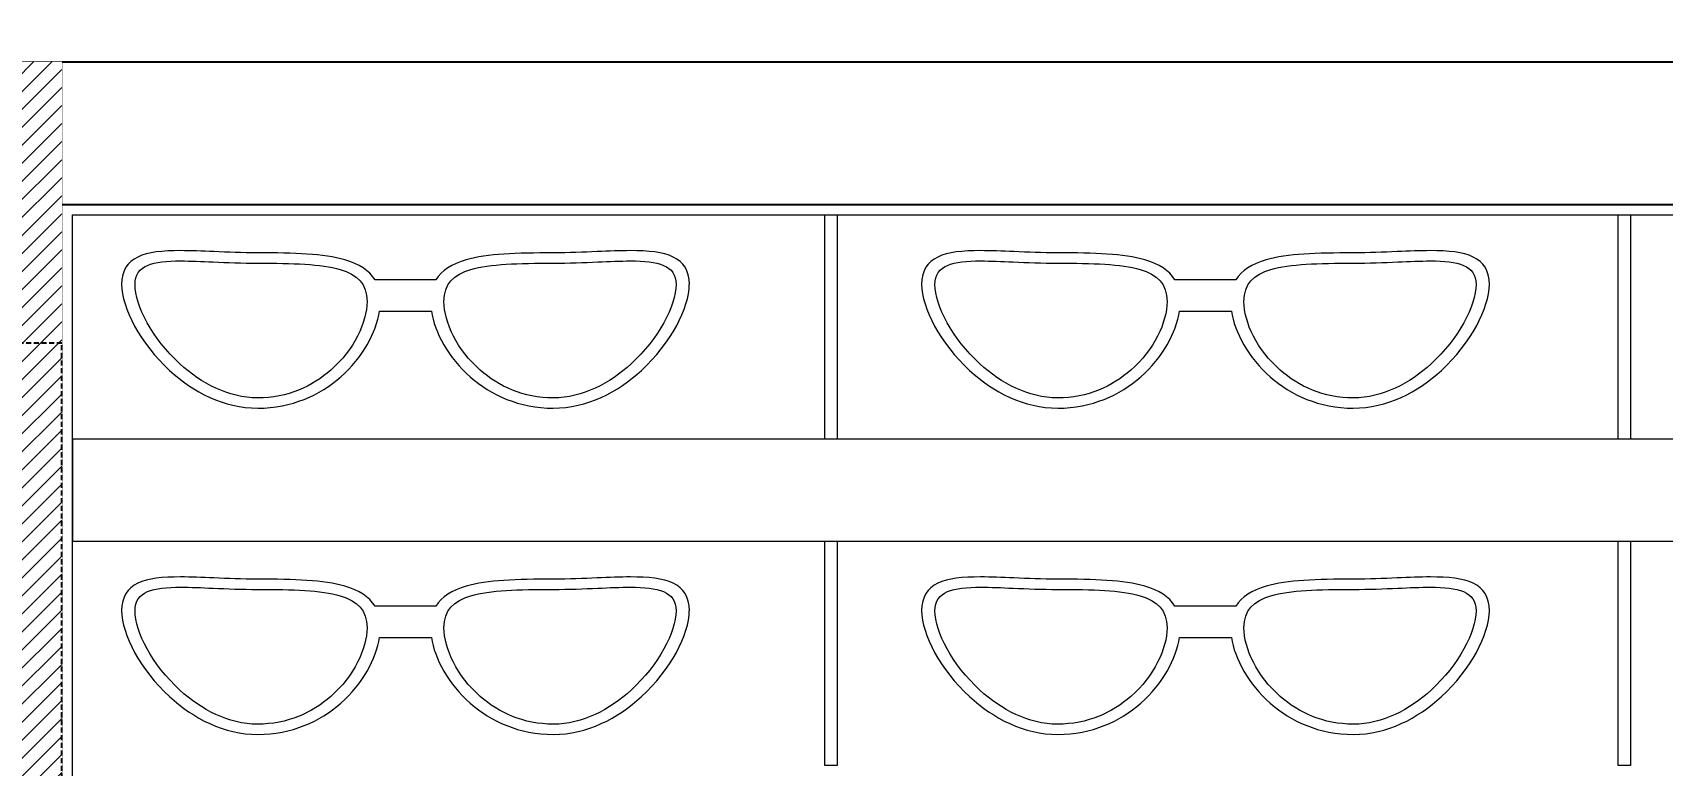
# Model space of a CAD drawing. Header units: millimetres. Extents: x 707 to 3286, y 624 to 1363.
# Drawn here: x 1996.5 to 2395.8, y 876.2 to 1055.9 of the extents above; entities that cross this region are included whole.
import ezdxf

# ---------------------------------------------------------------- set-up
doc = ezdxf.new("R2010")
doc.units = ezdxf.units.MM
doc.set_wipeout_variables(frame=1)
doc.linetypes.add('DASHED', pattern=[0.75, 0.5, -0.25])
doc.linetypes.add('HIDDEN', pattern=[0.375, 0.25, -0.125])
doc.layers.add('HATCH', color=252, linetype='Continuous', lineweight=5)
doc.layers.add('Reference lines', color=252, linetype='Continuous', lineweight=0)
for name, color, linetype in [('Layer 1', 7, 'Continuous'), ('Plywood (Common)', 22, 'Continuous'), ('wood', 49, 'Continuous')]:
    doc.layers.add(name, color=color, linetype=linetype)
doc.styles.add('WOT-PLAN', font='segoeuil.ttf', dxfattribs={"height": 100})
doc.dimstyles.new('WOT - 100', dxfattribs={"dimtxt": 100, "dimasz": 50, "dimexe": 25, "dimexo": 25, "dimgap": 10, "dimtad": 0, "dimdec": 0, "dimzin": 0, "dimdsep": 46, "dimtxsty": 'WOT-PLAN', "dimblk": 'OBLIQUE', "dimcen": 0.09, "dimdle": 25, "dimclrd": 151, "dimclre": 151, "dimclrt": 7, "dimadec": 0, "dimazin": 0, "dimtfac": 1, "dimtdec": 0, "dimtofl": 0, "dimtmove": 0, "dimatfit": 3, "dimldrblk": 'OPEN30', "dimfxl": 100, "dimfxlon": 1, "dimtolj": 1, "dimtzin": 0, "dimlwd": -1, "dimlwe": 5, "dimarcsym": 0})

# ---------------------------------------------------------------- blocks, each defined once
blk = doc.blocks.new('A$C61F578BB')
at = {"layer": 'Layer 1', "color": 252, "lineweight": 5}
for points, knots in [([(1348.21, 346.51, 111), (1348.21, 346.51, 111), (1363.14, 346.51, 111), (1363.14, 346.51, 111), (1363.14, 346.51, 111), (1364.55, 348.87, 111), (1367.07, 350.41, 111), (1370.55, 351.42, 111), (1370.55, 351.42, 111), (1375.7, 352.91, 111), (1382.98, 353.13, 111), (1391.9, 353.13, 111), (1391.9, 353.13, 111), (1391.9, 353.13, 111), (1391.9, 353.14, 111), (1391.9, 353.14, 111), (1391.9, 353.14, 111), (1395.68, 353.14, 111), (1399.29, 353.29, 111), (1402.62, 353.44, 111), (1402.62, 353.44, 111), (1405.57, 353.56, 111), (1408.33, 353.68, 111), (1410.79, 353.68, 111), (1410.79, 353.68, 111), (1419.54, 353.68, 111), (1425.23, 352.28, 111), (1425.23, 345.39, 111), (1425.23, 345.39, 111), (1425.23, 345.39, 111), (1425.22, 345.39, 111), (1425.22, 345.39, 111), (1425.22, 345.39, 111), (1425.22, 339.66, 111), (1420.66, 330.91, 111), (1413.48, 324.33, 111), (1413.48, 324.33, 111), (1407.7, 319.03, 111), (1400.18, 315.06, 111), (1391.9, 315.06, 111), (1391.9, 315.06, 111), (1383.56, 315.06, 111), (1376.63, 318.27, 111), (1371.54, 322.73, 111), (1371.54, 322.73, 111), (1366.17, 327.44, 111), (1362.82, 333.6, 111), (1362.03, 338.87, 111), (1362.03, 338.87, 111), (1362.03, 338.87, 111), (1349.33, 338.87, 111), (1349.33, 338.87, 111), (1349.33, 338.87, 111), (1348.53, 333.6, 111), (1345.2, 327.44, 111), (1339.83, 322.73, 111), (1339.83, 322.73, 111), (1334.74, 318.27, 111), (1327.81, 315.06, 111), (1319.47, 315.06, 111), (1319.47, 315.06, 111), (1311.19, 315.06, 111), (1303.67, 319.03, 111), (1297.88, 324.33, 111), (1297.88, 324.33, 111), (1290.71, 330.91, 111), (1286.14, 339.66, 111), (1286.14, 345.39, 111), (1286.14, 345.39, 111), (1286.14, 345.39, 111), (1286.14, 345.39, 111), (1286.14, 345.39, 111), (1286.14, 345.39, 111), (1286.14, 352.28, 111), (1291.82, 353.68, 111), (1300.58, 353.68, 111), (1300.58, 353.68, 111), (1303.04, 353.68, 111), (1305.8, 353.56, 111), (1308.75, 353.44, 111), (1308.75, 353.44, 111), (1312.08, 353.29, 111), (1315.69, 353.14, 111), (1319.47, 353.14, 111), (1319.47, 353.14, 111), (1328.38, 353.14, 111), (1335.65, 352.92, 111), (1340.81, 351.42, 111), (1340.81, 351.42, 111), (1344.29, 350.41, 111), (1346.8, 348.87, 111), (1348.21, 346.51, 111)], [0, 0, 0, 0, 0.043478, 0.043478, 0.043478, 0.043478, 0.086957, 0.086957, 0.086957, 0.086957, 0.130435, 0.130435, 0.130435, 0.130435, 0.173913, 0.173913, 0.173913, 0.173913, 0.217391, 0.217391, 0.217391, 0.217391, 0.26087, 0.26087, 0.26087, 0.26087, 0.304348, 0.304348, 0.304348, 0.304348, 0.347826, 0.347826, 0.347826, 0.347826, 0.391304, 0.391304, 0.391304, 0.391304, 0.434783, 0.434783, 0.434783, 0.434783, 0.478261, 0.478261, 0.478261, 0.478261, 0.521739, 0.521739, 0.521739, 0.521739, 0.565217, 0.565217, 0.565217, 0.565217, 0.608696, 0.608696, 0.608696, 0.608696, 0.652174, 0.652174, 0.652174, 0.652174, 0.695652, 0.695652, 0.695652, 0.695652, 0.73913, 0.73913, 0.73913, 0.73913, 0.782609, 0.782609, 0.782609, 0.782609, 0.826087, 0.826087, 0.826087, 0.826087, 0.869565, 0.869565, 0.869565, 0.869565, 0.913043, 0.913043, 0.913043, 0.913043, 0.956522, 0.956522, 0.956522, 0.956522, 1, 1, 1, 1]), ([(1544.21, 346.51, 111), (1544.21, 346.51, 111), (1559.14, 346.51, 111), (1559.14, 346.51, 111), (1559.14, 346.51, 111), (1560.56, 348.87, 111), (1563.07, 350.41, 111), (1566.55, 351.42, 111), (1566.55, 351.42, 111), (1571.7, 352.91, 111), (1578.98, 353.13, 111), (1587.9, 353.13, 111), (1587.9, 353.13, 111), (1587.9, 353.13, 111), (1587.9, 353.14, 111), (1587.9, 353.14, 111), (1587.9, 353.14, 111), (1591.68, 353.14, 111), (1595.29, 353.29, 111), (1598.62, 353.44, 111), (1598.62, 353.44, 111), (1601.57, 353.56, 111), (1604.33, 353.68, 111), (1606.79, 353.68, 111), (1606.79, 353.68, 111), (1615.54, 353.68, 111), (1621.23, 352.28, 111), (1621.23, 345.39, 111), (1621.23, 345.39, 111), (1621.23, 345.39, 111), (1621.23, 345.39, 111), (1621.23, 345.39, 111), (1621.23, 345.39, 111), (1621.23, 339.66, 111), (1616.66, 330.91, 111), (1609.48, 324.33, 111), (1609.48, 324.33, 111), (1603.7, 319.03, 111), (1596.18, 315.06, 111), (1587.9, 315.06, 111), (1587.9, 315.06, 111), (1579.56, 315.06, 111), (1572.63, 318.27, 111), (1567.54, 322.73, 111), (1567.54, 322.73, 111), (1562.17, 327.44, 111), (1558.83, 333.6, 111), (1558.03, 338.87, 111), (1558.03, 338.87, 111), (1558.03, 338.87, 111), (1545.33, 338.87, 111), (1545.33, 338.87, 111), (1545.33, 338.87, 111), (1544.53, 333.6, 111), (1541.2, 327.44, 111), (1535.83, 322.73, 111), (1535.83, 322.73, 111), (1530.74, 318.27, 111), (1523.81, 315.06, 111), (1515.47, 315.06, 111), (1515.47, 315.06, 111), (1507.2, 315.06, 111), (1499.67, 319.03, 111), (1493.88, 324.33, 111), (1493.88, 324.33, 111), (1486.71, 330.91, 111), (1482.14, 339.66, 111), (1482.14, 345.39, 111), (1482.14, 345.39, 111), (1482.14, 345.39, 111), (1482.14, 345.39, 111), (1482.14, 345.39, 111), (1482.14, 345.39, 111), (1482.14, 352.28, 111), (1487.83, 353.68, 111), (1496.58, 353.68, 111), (1496.58, 353.68, 111), (1499.04, 353.68, 111), (1501.81, 353.56, 111), (1504.75, 353.44, 111), (1504.75, 353.44, 111), (1508.08, 353.29, 111), (1511.69, 353.14, 111), (1515.47, 353.14, 111), (1515.47, 353.14, 111), (1524.38, 353.14, 111), (1531.66, 352.92, 111), (1536.81, 351.42, 111), (1536.81, 351.42, 111), (1540.29, 350.41, 111), (1542.8, 348.87, 111), (1544.21, 346.51, 111)], [0, 0, 0, 0, 0.043478, 0.043478, 0.043478, 0.043478, 0.086957, 0.086957, 0.086957, 0.086957, 0.130435, 0.130435, 0.130435, 0.130435, 0.173913, 0.173913, 0.173913, 0.173913, 0.217391, 0.217391, 0.217391, 0.217391, 0.26087, 0.26087, 0.26087, 0.26087, 0.304348, 0.304348, 0.304348, 0.304348, 0.347826, 0.347826, 0.347826, 0.347826, 0.391304, 0.391304, 0.391304, 0.391304, 0.434783, 0.434783, 0.434783, 0.434783, 0.478261, 0.478261, 0.478261, 0.478261, 0.521739, 0.521739, 0.521739, 0.521739, 0.565217, 0.565217, 0.565217, 0.565217, 0.608696, 0.608696, 0.608696, 0.608696, 0.652174, 0.652174, 0.652174, 0.652174, 0.695652, 0.695652, 0.695652, 0.695652, 0.73913, 0.73913, 0.73913, 0.73913, 0.782609, 0.782609, 0.782609, 0.782609, 0.826087, 0.826087, 0.826087, 0.826087, 0.869565, 0.869565, 0.869565, 0.869565, 0.913043, 0.913043, 0.913043, 0.913043, 0.956522, 0.956522, 0.956522, 0.956522, 1, 1, 1, 1]), ([(1339.67, 349.07, 111), (1335, 350.42, 111), (1328.05, 350.62, 111), (1319.47, 350.62, 111), (1319.47, 350.62, 111), (1315.66, 350.62, 111), (1311.97, 350.78, 111), (1308.57, 350.92, 111), (1308.57, 350.92, 111), (1305.7, 351.05, 111), (1303.01, 351.16, 111), (1300.58, 351.16, 111), (1300.58, 351.16, 111), (1293.81, 351.16, 111), (1289.41, 350.19, 111), (1289.41, 345.39, 111), (1289.41, 345.39, 111), (1289.41, 345.39, 111), (1289.41, 345.39, 111), (1289.41, 345.39, 111), (1289.41, 345.39, 111), (1289.41, 340.18, 111), (1293.68, 332.1, 111), (1300.39, 325.94, 111), (1300.39, 325.94, 111), (1305.61, 321.16, 111), (1312.29, 317.58, 111), (1319.47, 317.58, 111), (1319.47, 317.58, 111), (1326.76, 317.58, 111), (1332.86, 320.42, 111), (1337.37, 324.38, 111), (1337.37, 324.38, 111), (1343.06, 329.37, 111), (1346.25, 336.08, 111), (1346.25, 341.24, 111), (1346.25, 341.24, 111), (1346.25, 345.53, 111), (1343.9, 347.84, 111), (1339.67, 349.07, 111)], [0, 0, 0, 0, 0.1, 0.1, 0.1, 0.1, 0.2, 0.2, 0.2, 0.2, 0.3, 0.3, 0.3, 0.3, 0.4, 0.4, 0.4, 0.4, 0.5, 0.5, 0.5, 0.5, 0.6, 0.6, 0.6, 0.6, 0.7, 0.7, 0.7, 0.7, 0.8, 0.8, 0.8, 0.8, 0.9, 0.9, 0.9, 0.9, 1, 1, 1, 1]), ([(1391.9, 350.62, 111), (1383.33, 350.62, 111), (1376.38, 350.43, 111), (1371.7, 349.07, 111), (1371.7, 349.07, 111), (1367.47, 347.84, 111), (1365.11, 345.53, 111), (1365.11, 341.24, 111), (1365.11, 341.24, 111), (1365.11, 336.08, 111), (1368.31, 329.37, 111), (1374, 324.38, 111), (1374, 324.38, 111), (1378.51, 320.42, 111), (1384.61, 317.58, 111), (1391.9, 317.58, 111), (1391.9, 317.58, 111), (1399.09, 317.58, 111), (1405.75, 321.16, 111), (1410.97, 325.94, 111), (1410.97, 325.94, 111), (1417.69, 332.1, 111), (1421.96, 340.18, 111), (1421.96, 345.39, 111), (1421.96, 345.39, 111), (1421.96, 345.39, 111), (1421.96, 345.39, 111), (1421.96, 345.39, 111), (1421.96, 345.39, 111), (1421.96, 350.19, 111), (1417.56, 351.16, 111), (1410.79, 351.16, 111), (1410.79, 351.16, 111), (1408.35, 351.16, 111), (1405.66, 351.05, 111), (1402.8, 350.92, 111), (1402.8, 350.92, 111), (1399.39, 350.78, 111), (1395.71, 350.62, 111), (1391.9, 350.62, 111), (1391.9, 350.62, 111), (1391.9, 350.62, 111), (1391.9, 350.62, 111), (1391.9, 350.62, 111)], [0, 0, 0, 0, 0.090909, 0.090909, 0.090909, 0.090909, 0.181818, 0.181818, 0.181818, 0.181818, 0.272727, 0.272727, 0.272727, 0.272727, 0.363636, 0.363636, 0.363636, 0.363636, 0.454545, 0.454545, 0.454545, 0.454545, 0.545455, 0.545455, 0.545455, 0.545455, 0.636364, 0.636364, 0.636364, 0.636364, 0.727273, 0.727273, 0.727273, 0.727273, 0.818182, 0.818182, 0.818182, 0.818182, 0.909091, 0.909091, 0.909091, 0.909091, 1, 1, 1, 1]), ([(1535.67, 349.07, 111), (1531, 350.42, 111), (1524.05, 350.62, 111), (1515.47, 350.62, 111), (1515.47, 350.62, 111), (1511.66, 350.62, 111), (1507.98, 350.78, 111), (1504.57, 350.92, 111), (1504.57, 350.92, 111), (1501.7, 351.05, 111), (1499.01, 351.16, 111), (1496.58, 351.16, 111), (1496.58, 351.16, 111), (1489.81, 351.16, 111), (1485.41, 350.19, 111), (1485.41, 345.39, 111), (1485.41, 345.39, 111), (1485.41, 345.39, 111), (1485.41, 345.39, 111), (1485.41, 345.39, 111), (1485.41, 345.39, 111), (1485.41, 340.18, 111), (1489.69, 332.1, 111), (1496.39, 325.94, 111), (1496.39, 325.94, 111), (1501.61, 321.16, 111), (1508.29, 317.58, 111), (1515.47, 317.58, 111), (1515.47, 317.58, 111), (1522.76, 317.58, 111), (1528.86, 320.42, 111), (1533.38, 324.38, 111), (1533.38, 324.38, 111), (1539.06, 329.37, 111), (1542.26, 336.08, 111), (1542.26, 341.24, 111), (1542.26, 341.24, 111), (1542.26, 345.53, 111), (1539.9, 347.84, 111), (1535.67, 349.07, 111)], [0, 0, 0, 0, 0.1, 0.1, 0.1, 0.1, 0.2, 0.2, 0.2, 0.2, 0.3, 0.3, 0.3, 0.3, 0.4, 0.4, 0.4, 0.4, 0.5, 0.5, 0.5, 0.5, 0.6, 0.6, 0.6, 0.6, 0.7, 0.7, 0.7, 0.7, 0.8, 0.8, 0.8, 0.8, 0.9, 0.9, 0.9, 0.9, 1, 1, 1, 1]), ([(1587.9, 350.62, 111), (1579.33, 350.62, 111), (1572.38, 350.43, 111), (1567.71, 349.07, 111), (1567.71, 349.07, 111), (1563.47, 347.84, 111), (1561.11, 345.53, 111), (1561.11, 341.24, 111), (1561.11, 341.24, 111), (1561.11, 336.08, 111), (1564.31, 329.37, 111), (1570, 324.38, 111), (1570, 324.38, 111), (1574.51, 320.42, 111), (1580.61, 317.58, 111), (1587.9, 317.58, 111), (1587.9, 317.58, 111), (1595.09, 317.58, 111), (1601.75, 321.16, 111), (1606.97, 325.94, 111), (1606.97, 325.94, 111), (1613.69, 332.1, 111), (1617.96, 340.18, 111), (1617.96, 345.39, 111), (1617.96, 345.39, 111), (1617.96, 345.39, 111), (1617.96, 345.39, 111), (1617.96, 345.39, 111), (1617.96, 345.39, 111), (1617.96, 350.19, 111), (1613.56, 351.16, 111), (1606.79, 351.16, 111), (1606.79, 351.16, 111), (1604.35, 351.16, 111), (1601.66, 351.05, 111), (1598.8, 350.92, 111), (1598.8, 350.92, 111), (1595.39, 350.78, 111), (1591.71, 350.62, 111), (1587.9, 350.62, 111), (1587.9, 350.62, 111), (1587.9, 350.62, 111), (1587.9, 350.62, 111), (1587.9, 350.62, 111)], [0, 0, 0, 0, 0.090909, 0.090909, 0.090909, 0.090909, 0.181818, 0.181818, 0.181818, 0.181818, 0.272727, 0.272727, 0.272727, 0.272727, 0.363636, 0.363636, 0.363636, 0.363636, 0.454545, 0.454545, 0.454545, 0.454545, 0.545455, 0.545455, 0.545455, 0.545455, 0.636364, 0.636364, 0.636364, 0.636364, 0.727273, 0.727273, 0.727273, 0.727273, 0.818182, 0.818182, 0.818182, 0.818182, 0.909091, 0.909091, 0.909091, 0.909091, 1, 1, 1, 1]), ([(1348.21, 266.51, 111), (1348.21, 266.51, 111), (1363.14, 266.51, 111), (1363.14, 266.51, 111), (1363.14, 266.51, 111), (1364.55, 268.87, 111), (1367.07, 270.41, 111), (1370.55, 271.42, 111), (1370.55, 271.42, 111), (1375.7, 272.91, 111), (1382.98, 273.13, 111), (1391.9, 273.13, 111), (1391.9, 273.13, 111), (1391.9, 273.13, 111), (1391.9, 273.14, 111), (1391.9, 273.14, 111), (1391.9, 273.14, 111), (1395.68, 273.14, 111), (1399.29, 273.29, 111), (1402.62, 273.44, 111), (1402.62, 273.44, 111), (1405.57, 273.56, 111), (1408.33, 273.68, 111), (1410.79, 273.68, 111), (1410.79, 273.68, 111), (1419.54, 273.68, 111), (1425.23, 272.28, 111), (1425.23, 265.39, 111), (1425.23, 265.39, 111), (1425.23, 265.39, 111), (1425.22, 265.39, 111), (1425.22, 265.39, 111), (1425.22, 265.39, 111), (1425.22, 259.66, 111), (1420.66, 250.91, 111), (1413.48, 244.33, 111), (1413.48, 244.33, 111), (1407.7, 239.03, 111), (1400.18, 235.06, 111), (1391.9, 235.06, 111), (1391.9, 235.06, 111), (1383.56, 235.06, 111), (1376.63, 238.27, 111), (1371.54, 242.73, 111), (1371.54, 242.73, 111), (1366.17, 247.44, 111), (1362.82, 253.6, 111), (1362.03, 258.87, 111), (1362.03, 258.87, 111), (1362.03, 258.87, 111), (1349.33, 258.87, 111), (1349.33, 258.87, 111), (1349.33, 258.87, 111), (1348.53, 253.6, 111), (1345.2, 247.44, 111), (1339.83, 242.73, 111), (1339.83, 242.73, 111), (1334.74, 238.27, 111), (1327.81, 235.06, 111), (1319.47, 235.06, 111), (1319.47, 235.06, 111), (1311.19, 235.06, 111), (1303.67, 239.03, 111), (1297.88, 244.33, 111), (1297.88, 244.33, 111), (1290.71, 250.91, 111), (1286.14, 259.66, 111), (1286.14, 265.39, 111), (1286.14, 265.39, 111), (1286.14, 265.39, 111), (1286.14, 265.39, 111), (1286.14, 265.39, 111), (1286.14, 265.39, 111), (1286.14, 272.28, 111), (1291.82, 273.68, 111), (1300.58, 273.68, 111), (1300.58, 273.68, 111), (1303.04, 273.68, 111), (1305.8, 273.56, 111), (1308.75, 273.44, 111), (1308.75, 273.44, 111), (1312.08, 273.29, 111), (1315.69, 273.14, 111), (1319.47, 273.14, 111), (1319.47, 273.14, 111), (1328.38, 273.14, 111), (1335.65, 272.92, 111), (1340.81, 271.42, 111), (1340.81, 271.42, 111), (1344.29, 270.41, 111), (1346.8, 268.87, 111), (1348.21, 266.51, 111)], [0, 0, 0, 0, 0.043478, 0.043478, 0.043478, 0.043478, 0.086957, 0.086957, 0.086957, 0.086957, 0.130435, 0.130435, 0.130435, 0.130435, 0.173913, 0.173913, 0.173913, 0.173913, 0.217391, 0.217391, 0.217391, 0.217391, 0.26087, 0.26087, 0.26087, 0.26087, 0.304348, 0.304348, 0.304348, 0.304348, 0.347826, 0.347826, 0.347826, 0.347826, 0.391304, 0.391304, 0.391304, 0.391304, 0.434783, 0.434783, 0.434783, 0.434783, 0.478261, 0.478261, 0.478261, 0.478261, 0.521739, 0.521739, 0.521739, 0.521739, 0.565217, 0.565217, 0.565217, 0.565217, 0.608696, 0.608696, 0.608696, 0.608696, 0.652174, 0.652174, 0.652174, 0.652174, 0.695652, 0.695652, 0.695652, 0.695652, 0.73913, 0.73913, 0.73913, 0.73913, 0.782609, 0.782609, 0.782609, 0.782609, 0.826087, 0.826087, 0.826087, 0.826087, 0.869565, 0.869565, 0.869565, 0.869565, 0.913043, 0.913043, 0.913043, 0.913043, 0.956522, 0.956522, 0.956522, 0.956522, 1, 1, 1, 1]), ([(1544.21, 266.51, 111), (1544.21, 266.51, 111), (1559.14, 266.51, 111), (1559.14, 266.51, 111), (1559.14, 266.51, 111), (1560.56, 268.87, 111), (1563.07, 270.41, 111), (1566.55, 271.42, 111), (1566.55, 271.42, 111), (1571.7, 272.91, 111), (1578.98, 273.13, 111), (1587.9, 273.13, 111), (1587.9, 273.13, 111), (1587.9, 273.13, 111), (1587.9, 273.14, 111), (1587.9, 273.14, 111), (1587.9, 273.14, 111), (1591.68, 273.14, 111), (1595.29, 273.29, 111), (1598.62, 273.44, 111), (1598.62, 273.44, 111), (1601.57, 273.56, 111), (1604.33, 273.68, 111), (1606.79, 273.68, 111), (1606.79, 273.68, 111), (1615.54, 273.68, 111), (1621.23, 272.28, 111), (1621.23, 265.39, 111), (1621.23, 265.39, 111), (1621.23, 265.39, 111), (1621.23, 265.39, 111), (1621.23, 265.39, 111), (1621.23, 265.39, 111), (1621.23, 259.66, 111), (1616.66, 250.91, 111), (1609.48, 244.33, 111), (1609.48, 244.33, 111), (1603.7, 239.03, 111), (1596.18, 235.06, 111), (1587.9, 235.06, 111), (1587.9, 235.06, 111), (1579.56, 235.06, 111), (1572.63, 238.27, 111), (1567.54, 242.73, 111), (1567.54, 242.73, 111), (1562.17, 247.44, 111), (1558.83, 253.6, 111), (1558.03, 258.87, 111), (1558.03, 258.87, 111), (1558.03, 258.87, 111), (1545.33, 258.87, 111), (1545.33, 258.87, 111), (1545.33, 258.87, 111), (1544.53, 253.6, 111), (1541.2, 247.44, 111), (1535.83, 242.73, 111), (1535.83, 242.73, 111), (1530.74, 238.27, 111), (1523.81, 235.06, 111), (1515.47, 235.06, 111), (1515.47, 235.06, 111), (1507.2, 235.06, 111), (1499.67, 239.03, 111), (1493.88, 244.33, 111), (1493.88, 244.33, 111), (1486.71, 250.91, 111), (1482.14, 259.66, 111), (1482.14, 265.39, 111), (1482.14, 265.39, 111), (1482.14, 265.39, 111), (1482.14, 265.39, 111), (1482.14, 265.39, 111), (1482.14, 265.39, 111), (1482.14, 272.28, 111), (1487.83, 273.68, 111), (1496.58, 273.68, 111), (1496.58, 273.68, 111), (1499.04, 273.68, 111), (1501.81, 273.56, 111), (1504.75, 273.44, 111), (1504.75, 273.44, 111), (1508.08, 273.29, 111), (1511.69, 273.14, 111), (1515.47, 273.14, 111), (1515.47, 273.14, 111), (1524.38, 273.14, 111), (1531.66, 272.92, 111), (1536.81, 271.42, 111), (1536.81, 271.42, 111), (1540.29, 270.41, 111), (1542.8, 268.87, 111), (1544.21, 266.51, 111)], [0, 0, 0, 0, 0.043478, 0.043478, 0.043478, 0.043478, 0.086957, 0.086957, 0.086957, 0.086957, 0.130435, 0.130435, 0.130435, 0.130435, 0.173913, 0.173913, 0.173913, 0.173913, 0.217391, 0.217391, 0.217391, 0.217391, 0.26087, 0.26087, 0.26087, 0.26087, 0.304348, 0.304348, 0.304348, 0.304348, 0.347826, 0.347826, 0.347826, 0.347826, 0.391304, 0.391304, 0.391304, 0.391304, 0.434783, 0.434783, 0.434783, 0.434783, 0.478261, 0.478261, 0.478261, 0.478261, 0.521739, 0.521739, 0.521739, 0.521739, 0.565217, 0.565217, 0.565217, 0.565217, 0.608696, 0.608696, 0.608696, 0.608696, 0.652174, 0.652174, 0.652174, 0.652174, 0.695652, 0.695652, 0.695652, 0.695652, 0.73913, 0.73913, 0.73913, 0.73913, 0.782609, 0.782609, 0.782609, 0.782609, 0.826087, 0.826087, 0.826087, 0.826087, 0.869565, 0.869565, 0.869565, 0.869565, 0.913043, 0.913043, 0.913043, 0.913043, 0.956522, 0.956522, 0.956522, 0.956522, 1, 1, 1, 1]), ([(1339.67, 269.07, 111), (1335, 270.42, 111), (1328.05, 270.62, 111), (1319.47, 270.62, 111), (1319.47, 270.62, 111), (1315.66, 270.62, 111), (1311.97, 270.78, 111), (1308.57, 270.92, 111), (1308.57, 270.92, 111), (1305.7, 271.05, 111), (1303.01, 271.16, 111), (1300.58, 271.16, 111), (1300.58, 271.16, 111), (1293.81, 271.16, 111), (1289.41, 270.19, 111), (1289.41, 265.39, 111), (1289.41, 265.39, 111), (1289.41, 265.39, 111), (1289.41, 265.39, 111), (1289.41, 265.39, 111), (1289.41, 265.39, 111), (1289.41, 260.18, 111), (1293.68, 252.1, 111), (1300.39, 245.94, 111), (1300.39, 245.94, 111), (1305.61, 241.16, 111), (1312.29, 237.58, 111), (1319.47, 237.58, 111), (1319.47, 237.58, 111), (1326.76, 237.58, 111), (1332.86, 240.42, 111), (1337.37, 244.38, 111), (1337.37, 244.38, 111), (1343.06, 249.37, 111), (1346.25, 256.08, 111), (1346.25, 261.24, 111), (1346.25, 261.24, 111), (1346.25, 265.53, 111), (1343.9, 267.84, 111), (1339.67, 269.07, 111)], [0, 0, 0, 0, 0.1, 0.1, 0.1, 0.1, 0.2, 0.2, 0.2, 0.2, 0.3, 0.3, 0.3, 0.3, 0.4, 0.4, 0.4, 0.4, 0.5, 0.5, 0.5, 0.5, 0.6, 0.6, 0.6, 0.6, 0.7, 0.7, 0.7, 0.7, 0.8, 0.8, 0.8, 0.8, 0.9, 0.9, 0.9, 0.9, 1, 1, 1, 1]), ([(1391.9, 270.62, 111), (1383.33, 270.62, 111), (1376.38, 270.43, 111), (1371.7, 269.07, 111), (1371.7, 269.07, 111), (1367.47, 267.84, 111), (1365.11, 265.53, 111), (1365.11, 261.24, 111), (1365.11, 261.24, 111), (1365.11, 256.08, 111), (1368.31, 249.37, 111), (1374, 244.38, 111), (1374, 244.38, 111), (1378.51, 240.42, 111), (1384.61, 237.58, 111), (1391.9, 237.58, 111), (1391.9, 237.58, 111), (1399.09, 237.58, 111), (1405.75, 241.16, 111), (1410.97, 245.94, 111), (1410.97, 245.94, 111), (1417.69, 252.1, 111), (1421.96, 260.18, 111), (1421.96, 265.39, 111), (1421.96, 265.39, 111), (1421.96, 265.39, 111), (1421.96, 265.39, 111), (1421.96, 265.39, 111), (1421.96, 265.39, 111), (1421.96, 270.19, 111), (1417.56, 271.16, 111), (1410.79, 271.16, 111), (1410.79, 271.16, 111), (1408.35, 271.16, 111), (1405.66, 271.05, 111), (1402.8, 270.92, 111), (1402.8, 270.92, 111), (1399.39, 270.78, 111), (1395.71, 270.62, 111), (1391.9, 270.62, 111), (1391.9, 270.62, 111), (1391.9, 270.62, 111), (1391.9, 270.62, 111), (1391.9, 270.62, 111)], [0, 0, 0, 0, 0.090909, 0.090909, 0.090909, 0.090909, 0.181818, 0.181818, 0.181818, 0.181818, 0.272727, 0.272727, 0.272727, 0.272727, 0.363636, 0.363636, 0.363636, 0.363636, 0.454545, 0.454545, 0.454545, 0.454545, 0.545455, 0.545455, 0.545455, 0.545455, 0.636364, 0.636364, 0.636364, 0.636364, 0.727273, 0.727273, 0.727273, 0.727273, 0.818182, 0.818182, 0.818182, 0.818182, 0.909091, 0.909091, 0.909091, 0.909091, 1, 1, 1, 1]), ([(1535.67, 269.07, 111), (1531, 270.42, 111), (1524.05, 270.62, 111), (1515.47, 270.62, 111), (1515.47, 270.62, 111), (1511.66, 270.62, 111), (1507.98, 270.78, 111), (1504.57, 270.92, 111), (1504.57, 270.92, 111), (1501.7, 271.05, 111), (1499.01, 271.16, 111), (1496.58, 271.16, 111), (1496.58, 271.16, 111), (1489.81, 271.16, 111), (1485.41, 270.19, 111), (1485.41, 265.39, 111), (1485.41, 265.39, 111), (1485.41, 265.39, 111), (1485.41, 265.39, 111), (1485.41, 265.39, 111), (1485.41, 265.39, 111), (1485.41, 260.18, 111), (1489.69, 252.1, 111), (1496.39, 245.94, 111), (1496.39, 245.94, 111), (1501.61, 241.16, 111), (1508.29, 237.58, 111), (1515.47, 237.58, 111), (1515.47, 237.58, 111), (1522.76, 237.58, 111), (1528.86, 240.42, 111), (1533.38, 244.38, 111), (1533.38, 244.38, 111), (1539.06, 249.37, 111), (1542.26, 256.08, 111), (1542.26, 261.24, 111), (1542.26, 261.24, 111), (1542.26, 265.53, 111), (1539.9, 267.84, 111), (1535.67, 269.07, 111)], [0, 0, 0, 0, 0.1, 0.1, 0.1, 0.1, 0.2, 0.2, 0.2, 0.2, 0.3, 0.3, 0.3, 0.3, 0.4, 0.4, 0.4, 0.4, 0.5, 0.5, 0.5, 0.5, 0.6, 0.6, 0.6, 0.6, 0.7, 0.7, 0.7, 0.7, 0.8, 0.8, 0.8, 0.8, 0.9, 0.9, 0.9, 0.9, 1, 1, 1, 1]), ([(1587.9, 270.62, 111), (1579.33, 270.62, 111), (1572.38, 270.43, 111), (1567.71, 269.07, 111), (1567.71, 269.07, 111), (1563.47, 267.84, 111), (1561.11, 265.53, 111), (1561.11, 261.24, 111), (1561.11, 261.24, 111), (1561.11, 256.08, 111), (1564.31, 249.37, 111), (1570, 244.38, 111), (1570, 244.38, 111), (1574.51, 240.42, 111), (1580.61, 237.58, 111), (1587.9, 237.58, 111), (1587.9, 237.58, 111), (1595.09, 237.58, 111), (1601.75, 241.16, 111), (1606.97, 245.94, 111), (1606.97, 245.94, 111), (1613.69, 252.1, 111), (1617.96, 260.18, 111), (1617.96, 265.39, 111), (1617.96, 265.39, 111), (1617.96, 265.39, 111), (1617.96, 265.39, 111), (1617.96, 265.39, 111), (1617.96, 265.39, 111), (1617.96, 270.19, 111), (1613.56, 271.16, 111), (1606.79, 271.16, 111), (1606.79, 271.16, 111), (1604.35, 271.16, 111), (1601.66, 271.05, 111), (1598.8, 270.92, 111), (1598.8, 270.92, 111), (1595.39, 270.78, 111), (1591.71, 270.62, 111), (1587.9, 270.62, 111), (1587.9, 270.62, 111), (1587.9, 270.62, 111), (1587.9, 270.62, 111), (1587.9, 270.62, 111)], [0, 0, 0, 0, 0.090909, 0.090909, 0.090909, 0.090909, 0.181818, 0.181818, 0.181818, 0.181818, 0.272727, 0.272727, 0.272727, 0.272727, 0.363636, 0.363636, 0.363636, 0.363636, 0.454545, 0.454545, 0.454545, 0.454545, 0.545455, 0.545455, 0.545455, 0.545455, 0.636364, 0.636364, 0.636364, 0.636364, 0.727273, 0.727273, 0.727273, 0.727273, 0.818182, 0.818182, 0.818182, 0.818182, 0.909091, 0.909091, 0.909091, 0.909091, 1, 1, 1, 1])]:
    blk.add_open_spline(points, degree=3, knots=knots, dxfattribs=at)
at = {"layer": 'Reference lines', "color": 5, "ltscale": 13}
blk.add_lwpolyline([(716.5, 400), (716.5, 37), (1271.5, 37), (1271.5, 400)], close=True, dxfattribs=at)
at = {"layer": 'Reference lines', "color": 3, "ltscale": 13}
blk.add_lwpolyline([(2043.43, 362.47), (2043.43, 37.47), (1274.13, 37.47), (1274.13, 362.47)], close=True, dxfattribs=at)
at = {"layer": 'Reference lines', "color": 251, "ltscale": 13}
for points, elevation in [([(1461.41, 362.47), (1461.41, 307.47), (1458.41, 307.47), (1458.41, 362.47), (1461.41, 362.47)], 222), ([(1655.78, 362.47), (1655.78, 307.47), (1652.78, 307.47), (1652.78, 362.47), (1655.78, 362.47)], 185), ([(1461.41, 282.47), (1461.41, 227.47), (1458.41, 227.47), (1458.41, 282.47), (1461.41, 282.47)], 148), ([(1655.78, 282.47), (1655.78, 227.47), (1652.78, 227.47), (1652.78, 282.47), (1655.78, 282.47)], 111)]:
    blk.add_lwpolyline(points, dxfattribs=dict(at, elevation=elevation))
at = {"layer": 'Reference lines', "color": 251, "ltscale": 13, "elevation": 111}
blk.add_lwpolyline([(2043.43, 307.47), (1274.13, 307.47), (1274.13, 282.47), (2043.43, 282.47)], close=True, dxfattribs=at)
at = {"layer": 'wood'}
for points in [[(0, 400), (2223, 400), (2223, 0), (0, 0)], [(19, 365), (2223, 365), (2223, 35), (19, 35)]]:
    blk.add_lwpolyline(points, close=True, dxfattribs=at)
at = {"color": 5, "ltscale": 13}
blk.add_wipeout([(716.5, 400), (716.5, 37), (1271.5, 37), (1271.5, 400)], dxfattribs=at).dxf.layer = 'HATCH'
at = {"layer": 'HATCH', "ltscale": 13}
h = blk.add_hatch(dxfattribs=at)
h.set_pattern_fill('ANSI31', color=256, scale=25)
h.set_pattern_definition([(45, (71541.3073, 41447.2295), (-2.20970869, 2.20970869), [])])
h.paths.add_polyline_path([(728.5, 388), (728.5, 49), (1259.5, 49), (1259.5, 388)], flags=16)
h.paths.add_polyline_path([(716.5, 400), (716.5, 37), (1271.5, 37), (1271.5, 400)])
at = {"layer": 'Plywood (Common)', "linetype": 'HIDDEN', "ltscale": 5}
blk.add_lwpolyline([(716.5, 331), (716.5, 78), (1271.5, 78), (1271.5, 331)], close=True, dxfattribs=at)
blk = doc.blocks.new('_Oblique')
at = {"color": 0, "linetype": 'ByBlock', "lineweight": -2}
blk.add_line((-0.5, -0.5), (0.5, 0.5), dxfattribs=at)
blk = doc.blocks.new('*D8')
at = {"color": 151, "lineweight": 5, "ltscale": 30, "transparency": 16777216}
for p, q in [((732.18, 1136.05), (732.18, 1261.05)), ((2955.18, 1136.05), (2955.18, 1261.05))]:
    blk.add_line(p, q, dxfattribs=at)
at = {"color": 151, "ltscale": 30, "transparency": 16777216}
for p, q in [((707.18, 1236.05), (1666.81, 1236.05)), ((2980.18, 1236.05), (2020.56, 1236.05))]:
    blk.add_line(p, q, dxfattribs=at)
at = {"layer": 'Defpoints', "color": 0, "linetype": 'DASHED', "ltscale": 30, "transparency": 16777216}
for p in [(2955.18, 1236.05), (732.18, 1003.14), (2955.18, 648.74)]:
    blk.add_point(p, dxfattribs=at)
at = {"color": 151, "linetype": 'DASHED', "ltscale": 30, "transparency": 16777216, "xscale": 50, "yscale": 50, "zscale": 50, "rotation": 180}
blk.add_blockref('_Oblique', (732.18, 1236.05), dxfattribs=at)
at = {"color": 151, "linetype": 'DASHED', "ltscale": 30, "transparency": 16777216, "xscale": 50, "yscale": 50, "zscale": 50}
blk.add_blockref('_Oblique', (2955.18, 1236.05), dxfattribs=at)
at = {"color": 7, "linetype": 'DASHED', "lineweight": -2, "ltscale": 30, "transparency": 16777216, "char_height": 100, "attachment_point": 5, "style": 'WOT-PLAN'}
for s, insert in [('\\A1;2223', (1843.68, 1297.75)), ('\\A1;[7\'-4"]', (1843.68, 1164.68))]:
    blk.add_mtext(s, dxfattribs=dict(at, insert=insert))
blk = doc.blocks.new('_Open30')
at = {"color": 0, "linetype": 'ByBlock', "lineweight": -2}
for p, q in [((-1, 0.2679), (0, 0)), ((0, 0), (-1, -0.2679)), ((0, 0), (-1, 0))]:
    blk.add_line(p, q, dxfattribs=at)

msp = doc.modelspace()

# ---------------------------------------------------------------- block references
at = {"layer": 'Reference lines', "ltscale": 13}
msp.add_blockref('A$C61F578BB', (732.18, 648.74), dxfattribs=at)

# ---------------------------------------------------------------- next in the draw order: dimensions: what is measured, and where the dimension line sits
at = {"linetype": 'DASHED', "lineweight": -2, "ltscale": 30}
dim = msp.add_linear_dim(base=(2955.18, 1236.05), p1=(732.18, 1003.14), p2=(2955.18, 648.74), dimstyle='WOT - 100', override={"dimpost": '\\X', "dimblk1": 'Oblique', "dimblk2": 'Oblique', "dimtmove": 1, "dimatfit": 2}, dxfattribs=at)
dim.commit()
dim.dimension.update_dxf_attribs({"geometry": '*D8', "text_midpoint": (1843.68, 1236.05)})

doc.saveas('drawing.dxf')
